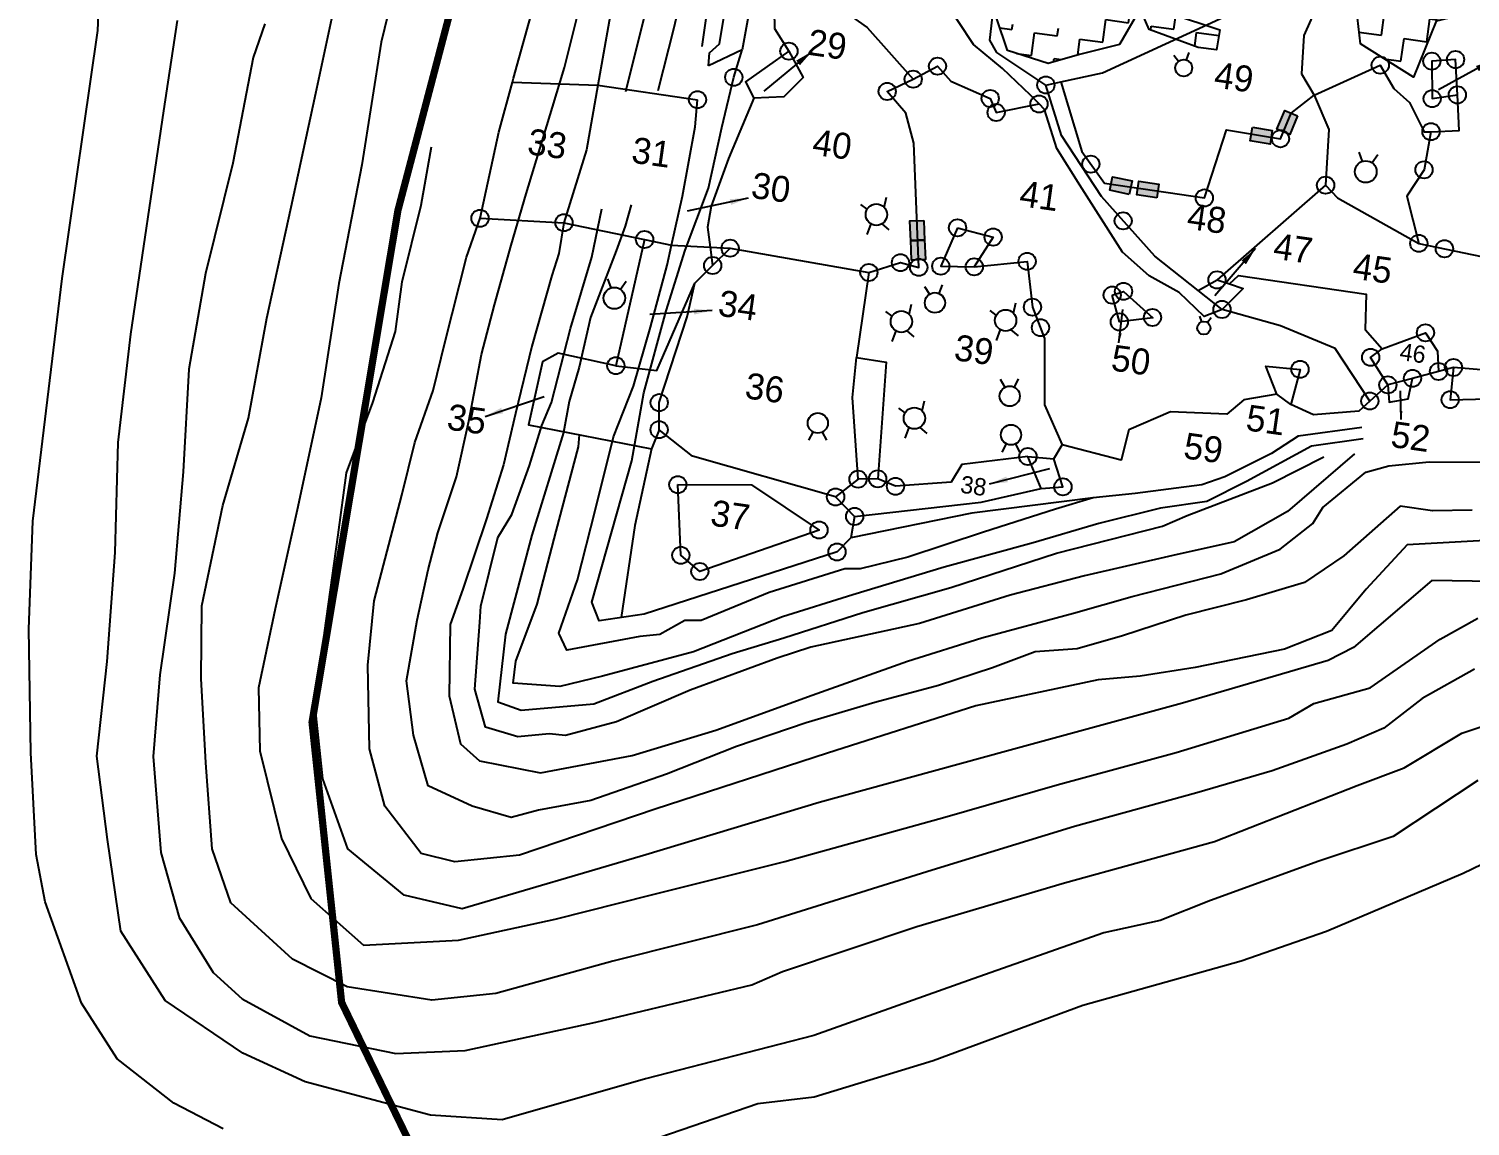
# Model space of a CAD drawing. Header units: metres. Extents: x 115 to 315451, y 192 to 1914945.
# Drawn here: x 312581 to 313643, y 1912593 to 1913400 of the extents above; entities that cross this region are included whole.
import ezdxf

# ---------------------------------------------------------------- set-up
doc = ezdxf.new("R2010")
doc.units = ezdxf.units.M
doc.header["$LTSCALE"] = 0.3
doc.linetypes.add('DASHDOT', pattern=[25.4, 12.7, -6.35, 0, -6.35])
doc.layers.get('0').update_dxf_attribs({"linetype": 'CONTINUOUS'})
for name, color, linetype in [('LINE_WATER', 4, 'CONTINUOUS'), ('OTHERS', 1, 'CONTINUOUS'), ('POLY_HATCH', 12, 'CONTINUOUS'), ('POLY_PARCEL', 6, 'CONTINUOUS'), ('POLY_ROAD', 30, 'CONTINUOUS'), ('POLY_WATER', 4, 'CONTINUOUS'), ('SYM_ARROW', 1, 'CONTINUOUS'), ('SYM_STONE', 1, 'CONTINUOUS'), ('SYM_WELL', 1, 'CONTINUOUS'), ('TEXT_PARCEL', 7, 'CONTINUOUS'), ('V_BOUND_STREAM_LINE', 7, 'DASHDOT')]:
    doc.layers.add(name, color=color, linetype=linetype)
doc.styles.add('TEXT_MAP', font='KRDEV050.TTF')
doc.dimstyles.get("Standard").update_dxf_attribs({"dimtxt": 0.18, "dimasz": 0.18, "dimexe": 0.18, "dimexo": 0.0625, "dimgap": 0.09, "dimtad": 0, "dimtih": 1, "dimtoh": 1, "dimdec": 4, "dimzin": 0, "dimdsep": 46, "dimtxsty": 'Standard', "dimcen": 0.09, "dimadec": 0, "dimazin": 0, "dimtfac": 1, "dimtdec": 4, "dimtofl": 0, "dimtmove": 0, "dimatfit": 3, "dimfxl": 1, "dimtolj": 1, "dimtzin": 0, "dimarcsym": 0})

# ---------------------------------------------------------------- blocks, each defined once
blk = doc.blocks.new('MOTWELL')
for points in [[(-1.54, 2.96), (-0.8, 1.55)], [(1.54, 2.96), (0.8, 1.55)]]:
    blk.add_lwpolyline(points)
blk.add_circle((0, 0), 1.74)
blk = doc.blocks.new('MOTWELL_4')
at = {"layer": 'SYM_WELL'}
for points in [[(0.48, 1.23), (0.5, 2.39)], [(-1.31, 0.19), (-2.46, -0.38)], [(1.31, 0.18), (2.65, 0.63)], [(0.21, -1.31), (0.25, -2.27)]]:
    blk.add_lwpolyline(points, dxfattribs=at)
blk.add_circle((0, 0), 1.32, dxfattribs=at)
blk = doc.blocks.new('STONE')
blk.add_circle((0, 0), 0.851)
blk = doc.blocks.new('STONESQUAREFILLED')
blk.add_hatch(color=256).paths.add_polyline_path([(0.696, -0.481), (0.696, 0.481), (-0.696, 0.481), (-0.696, -0.481)])
blk.add_lwpolyline([(-0.696, 0.481), (0.696, 0.481), (0.696, -0.481), (-0.696, -0.481)], close=True)
blk = doc.blocks.new('TEXTARROW')
blk.add_leader([(0.04, -0.01), (8.68, -0.01)], dimstyle='Standard', override={"dimtxt": 2.5, "dimasz": 2.5, "dimexe": 1.25, "dimexo": 0.625, "dimgap": 0.625, "dimtad": 1, "dimtih": 0, "dimtoh": 0, "dimzin": 8, "dimcen": 2.5, "dimtofl": 1})
blk = doc.blocks.new('ERTFC')
at = {"layer": 'POLY_HATCH'}
h = blk.add_hatch(dxfattribs=at)
h.set_pattern_fill('ZIGZAG', color=256, scale=0.5, style=0)
h.set_pattern_definition([(0, (0, 0), (1.5875, 1.5875), [1.5875, -1.5875]), (90, (1.5875, 0), (-1.5875, 1.5875), [1.5875, -1.5875])])
h.paths.add_polyline_path([(152.508, 231.945), (153.174, 233.232), (155.449, 232.326), (157.255, 232.498), (158.889, 233.53), (160.266, 234.905), (161.212, 236.023), (162.041, 235.26), (160.149, 233.025), (158.085, 231.392), (156.795, 231.22), (155.505, 231.134), (153.784, 231.564)], flags=17)
h.paths.add_polyline_path([(153.164, 234.389), (153.148, 236.296), (153.751, 236.218), (154.668, 235.249), (157.107, 235.589), (160.122, 240.172), (162.193, 238.313), (165.628, 239.177), (167.227, 243.079), (169.456, 243.681), (170.636, 242.922), (172.392, 241.481), (174.254, 241.351), (179.052, 243.367), (179.497, 241.141), (181.097, 239.753), (184.217, 239.57), (185.832, 241.154), (188.611, 241.023), (189.295, 238.654), (190.707, 236.547), (192.031, 235.486), (197.313, 236.343), (198.492, 235.137), (199.874, 233.146), (202.071, 233.102), (205.287, 235.355), (208.445, 238.422), (210.147, 238.233), (212.461, 237.346), (213.32, 235.994), (216.39, 236.794), (218.122, 238.174), (218.602, 240.253), (220.508, 241.75), (221.832, 241.532), (223.797, 240.5), (226.401, 240.689), (228.919, 241.401), (231.058, 244.381), (233.168, 247.476), (237.053, 247.113), (240.385, 246.895), (242.815, 248.392), (244.605, 251.75), (244.94, 253.508), (247.224, 253.116), (248.138, 251.388), (245.984, 251.513), (245.124, 248.246), (244.35, 246.699), (242.716, 245.237), (240.909, 244.721), (238.673, 244.979), (234.545, 245.581), (233.341, 244.205), (232.309, 242.142), (230.933, 240.423), (229.47, 239.219), (228.008, 238.876), (226.202, 238.79), (224.568, 239.048), (221.3, 239.735), (219.751, 237.242), (218.719, 235.867), (217.171, 235.093), (215.107, 234.663), (213.129, 234.663), (211.409, 235.437), (209.344, 236.726), (206.347, 233.889), (204.455, 231.912), (202.907, 231.396), (200.671, 231.224), (198.606, 231.826), (195.854, 235.178), (193.962, 233.975), (192.07, 233.459), (189.489, 234.233), (188.371, 235.608), (187.081, 239.133), (185.361, 237.843), (183.641, 237.499), (181.663, 237.585), (180.029, 238.187), (177.534, 240.938), (175.126, 239.734), (172.804, 239.305), (170.912, 239.992), (169.106, 241.712), (167.643, 239.219), (166.697, 237.671), (164.117, 236.468), (161.881, 236.812), (160.333, 237.413), (158.889, 234.991), (157.169, 233.788), (155.277, 233.702)])
h.paths.add_polyline_path([(251.013, 245.467), (252.024, 243.113), (248.191, 237.737), (244.782, 235.484), (240.771, 235.511), (237.755, 236.846), (236.156, 231.373), (231.83, 228.833), (228.133, 229.016), (224.489, 229.88), (223.309, 231.74), (220.189, 227.785), (216.754, 226.764), (213.11, 226.161), (211.563, 226.345), (208.915, 228.676), (206.477, 226.031), (202.413, 223.962), (198.191, 224.721), (194.39, 226.581), (193.996, 229.959), (192.921, 231.399), (190.745, 230.849), (187.468, 231.19), (185.711, 233.363), (184.689, 234.646), (181.254, 233.311), (180.232, 229.252), (176.273, 231.006), (175.355, 234.542), (175.906, 236.401), (173.415, 235.38), (170.924, 236.768), (169.849, 237.475), (169.246, 234.777), (166.86, 233.023), (164.16, 232.578), (162.088, 232.499), (162.953, 231.268), (166.493, 230.613), (166.467, 229.225), (165.182, 229.199), (161.643, 229.959), (160.83, 231.294), (159.755, 228.649), (157.107, 227.576), (155.035, 226.659), (152.125, 227.157), (151.103, 229.225), (152.838, 228.899), (155.333, 229.157), (157.311, 229.759), (159.031, 230.618), (161.009, 232.338), (162.385, 233.885), (162.815, 234.831), (164.535, 234.573), (166.256, 235.089), (167.288, 236.034), (168.234, 237.066), (169.266, 238.699), (169.61, 239.645), (171.158, 238.613), (172.792, 238.011), (174.34, 238.183), (175.373, 238.613), (176.921, 239.473), (178.297, 237.152), (180.017, 236.034), (181.565, 235.776), (183.457, 235.776), (185.263, 236.464), (186.124, 237.066), (186.898, 234.745), (188.274, 233.799), (189.65, 233.197), (191.628, 233.111), (193.09, 233.197), (194.38, 233.455), (195.068, 229.931), (195.498, 228.555), (196.961, 227.609), (198.681, 226.922), (200.659, 226.578), (202.723, 226.75), (204.787, 227.438), (207.005, 229.157), (208.725, 231.048), (210.703, 229.415), (212.595, 228.641), (215.262, 228.212), (216.982, 228.469), (218.874, 229.415), (219.906, 230.361), (222.486, 233.198), (224.894, 231.908), (228.077, 231.306), (230.485, 231.306), (232.463, 231.994), (233.839, 232.682), (234.871, 233.971), (235.473, 236.12), (236.42, 238.613), (236.936, 239.989), (238.828, 238.527), (241.322, 237.754), (243.386, 237.84), (245.192, 238.527), (246.999, 240.075), (248.289, 241.794)])
h.paths.add_polyline_path([(250.411, 246.872), (247.945, 247.21), (247.515, 244.545), (246.655, 243.084), (245.45, 241.708), (243.73, 240.677), (241.236, 240.333), (238.57, 240.677), (236.076, 241.794), (234.355, 238.012), (232.205, 235.863), (230.055, 234.573), (227.991, 234.315), (225.411, 234.573), (222.314, 235.691), (220.164, 233.198), (218.358, 231.564), (217.068, 231.048), (214.918, 230.791), (212.681, 230.791), (210.703, 231.65), (208.295, 232.768), (207.177, 230.705), (205.887, 229.415), (204.424, 228.126), (202.704, 227.61), (200.898, 227.61), (199.092, 228.04), (197.2, 228.813), (195.222, 232.166), (196.082, 232.94), (197.716, 230.876), (199.522, 229.931), (202.016, 229.673), (205.113, 230.619), (207.177, 232.51), (209.069, 235.003), (211.047, 233.026), (214.487, 232.51), (217.154, 233.112), (218.96, 234.315), (220.336, 235.605), (221.884, 238.098), (224.636, 236.378), (227.045, 236.206), (229.109, 236.722), (231.345, 237.41), (232.549, 238.613), (233.495, 240.763), (234.613, 243.599), (238.484, 242.654), (241.236, 242.482), (243.386, 243.084), (244.762, 243.857), (245.88, 245.491), (246.053, 247.21), (246.311, 248.5), (249.451, 248.78)])
at = {"layer": 'LINE_WATER'}
for points in [[(191.447, 181.628), (186.182, 176.99), (181.316, 174.571), (174.273, 170.82), (171.007, 168.978), (167.252, 167.58), (158.742, 163.164), (148.366, 157.727), (137.235, 153.133), (127.792, 148.939), (122.837, 148.561), (113.928, 149.649), (109.373, 151.002), (103.529, 153.865), (99.819, 158.193), (98.019, 164.34), (96.486, 169.955), (96.286, 176.546), (95.775, 184.113), (94.909, 191.681), (94.731, 199.226), (94.842, 214.872), (94.909, 221.197)], [(100.93, 221.796), (100.463, 219.377), (100.086, 211.943), (99.263, 204.109), (99.063, 197.385), (99.663, 190.305), (100.041, 183.27), (100.019, 176.146), (100.352, 170.487), (101.796, 163.985), (103.685, 159.702), (106.551, 156.262), (108.795, 154.731), (113.794, 152.844), (119.86, 152.467), (124.592, 153.333), (133.28, 156.551), (143.611, 160.612), (145.589, 161.832), (154.365, 166.204), (164.075, 170.621), (173.962, 174.904), (183.227, 180.119), (186.271, 181.783), (189.892, 184.735), (192.714, 186.133)], [(190.137, 189.24), (186.826, 186.732), (184.493, 184.313), (182.116, 182.871), (177.25, 180.319), (172.295, 178.077), (164.23, 174.593), (154.876, 170.221), (143.434, 164.784), (133.858, 160.9), (126.148, 157.549), (121.815, 156.462), (115.883, 156.573), (111.861, 157.927), (107.084, 161.189), (105.285, 164.717), (104.018, 170.554), (102.885, 176.302), (102.241, 181.295), (102.707, 188.374), (103.618, 194.61), (103.907, 201.645), (104.507, 209.479), (105.107, 217.535), (105.707, 226.124)], [(109.784, 228.659), (109.095, 221.669), (108.939, 213.08), (108.517, 204.714), (108.406, 196.702), (107.851, 189.002), (107.295, 181.789), (106.917, 176.219), (107.606, 171.891), (109.939, 166.099), (112.539, 162.26), (116.605, 159.575), (123.07, 160.84), (129.491, 163.214), (135.868, 165.811), (144.689, 169.384), (155.242, 173.977), (162.641, 177.284), (170.484, 180.635), (177.883, 184.075), (179.461, 185.34), (183.171, 186.96), (187.504, 190.977), (189.881, 192.774)], [(131.777, 223.217), (131.718, 224.1), (132.307, 224.835), (132.381, 227.967)], [(188.446, 200.113), (185.732, 199.687), (183.46, 199.7), (180.085, 195.752), (177.647, 193.537), (173.832, 191.79), (169.823, 190.153), (165.678, 188.13), (162.689, 186.796), (159.837, 186.177), (157.069, 184.677), (153.529, 182.93), (149.328, 181.155), (144.824, 179.105), (140.265, 176.808), (135.733, 174.235), (130.788, 171.69), (127.303, 170.52), (125.499, 169.764), (122.703, 170.163), (119.494, 171.139), (117.992, 174.455), (116.987, 178.128), (117.138, 182.379), (117.4, 185.943), (117.717, 188.57), (118.447, 192.601), (118.764, 196.522), (118.998, 201.214), (119.397, 204.75), (119.962, 209.001), (120.499, 212.674), (121.463, 218.865), (121.918, 221.713), (122.29, 225.386)], [(97.59, 287.192), (99.21, 282.535), (100.417, 279.017), (102.583, 274.277), (104.948, 268.778), (107.114, 264.599), (110.305, 259.199), (112.768, 255.516), (116.257, 251.866), (120.076, 247.094), (122.838, 243.411), (123.78, 241.347), (124.723, 238.357), (125.301, 236.854), (128.228, 233.469), (129.402, 230.017), (129.021, 225.476), (128.542, 221)], [(127.98, 240.719), (130.172, 236.674), (132.984, 232.335), (134.118, 229.821), (133.927, 224.629), (131.777, 223.217)], [(131.154, 224.468), (131.154, 229.852), (130.41, 233.436), (129.104, 235.071), (127.5, 238.357), (126.874, 240.115)], [(126.343, 220.653), (127.004, 226.929), (127.351, 231.339)], [(162.333, 197.305), (154.154, 195.085), (146.098, 192.222), (145.282, 191.116), (132.653, 184.99), (129.623, 184.102), (128.952, 185.317), (130.331, 195.393), (130.494, 200.16), (131.238, 206.013), (131.946, 210.345), (132.943, 214.821), (133.288, 219.117), (133.615, 222.669), (133.927, 224.629)], [(124.371, 220.82), (124.209, 216.276), (123.37, 211.055), (123.325, 208.893), (123.046, 207.319), (122.354, 202.275), (121.897, 197.495), (121.559, 193.863), (120.925, 189.995), (119.968, 184.95), (119.453, 182.406), (120.057, 177.509), (121.308, 174.317), (122.766, 173.332), (127.08, 173.111), (133.191, 175.185), (138.683, 177.729), (144.97, 181.068), (151.168, 184.318), (156.042, 186.627), (162.094, 189.201), (165.966, 190.921), (171.812, 193.318), (175.654, 195.598), (177.642, 197.672), (178.187, 198.863), (180.793, 201.701), (182.31, 202.363), (185.034, 203.025), (191.439, 203.893)], [(191.261, 198.494), (184.324, 197.108), (181.942, 193.683), (179.978, 190.519), (176.916, 188.767), (170.974, 186.649), (167.283, 185.525), (164.429, 184.871), (156.289, 181.917), (146.577, 177.237), (135.295, 171.72), (126.421, 167.249), (122.049, 166.177), (119.667, 166.412), (116.709, 169.315), (115.113, 173.106), (114.196, 178.832), (114.013, 183.303), (114.877, 190.807), (115.27, 194.546), (116.029, 198.284), (116.369, 201.762), (117.023, 207.749), (117.573, 210.547)], [(196.08, 196.125), (186.37, 194.905), (181.638, 189.556), (180.016, 188.425), (170.44, 184.097), (158.82, 179.104), (146.488, 173.755), (135.09, 168.496), (123.026, 163.014), (118.915, 163.392), (114.583, 166.033), (112.205, 170.582), (111.028, 175.265), (110.917, 180.613), (110.895, 187.47), (110.872, 191.798), (112.005, 196.88), (112.872, 201.962), (112.85, 205.446), (113.405, 210.883), (113.561, 214.989)], [(127.809, 212.922), (127.612, 211.413), (127.218, 209.641), (126.101, 204.818), (125.822, 201.291), (125.444, 198.847), (125.362, 196.665)], [(179.841, 202.85), (175.801, 198.256), (172.434, 195.648), (168.344, 194.122), (162.481, 191.875), (157.57, 189.824), (151.641, 187.019), (144.398, 184.345), (142.213, 183.246), (136.547, 180.211), (131.8, 177.34), (128.434, 175.913), (127.3, 175.864), (125.182, 175.355), (122.866, 175.7), (121.765, 178.21), (121.453, 182.852), (121.371, 183.951), (121.88, 188.824), (122.619, 190.546), (123.359, 194.073), (123.802, 196.944), (124.245, 198.601), (124.853, 203.867), (125.625, 208.969), (125.839, 212.364)], [(180.375, 206.614), (177.482, 209.878), (173.509, 210.904), (169.348, 211.468)], [(180.071, 204.72), (175.801, 203.506), (174.125, 202.062), (171.153, 200.012), (169.658, 199.241), (165.174, 198.01), (162.333, 197.305), (159.853, 196.173), (155.139, 193.893), (150.195, 191.448), (147.026, 190.185), (145.991, 190.037), (141.014, 187.692), (136.629, 185.116), (135.496, 184.936), (133.936, 183.738), (132.572, 183.426), (127.694, 181.769), (126.988, 182.869), (127.76, 186.691), (128.302, 191.629), (128.844, 196.862), (129.715, 200.52), (130.322, 204.736), (130.864, 209.149), (130.973, 210.554)], [(180.284, 203.949), (176.803, 202.965), (172.696, 199.913), (170.151, 198.158), (167.047, 197.256), (162.957, 195.599), (158.637, 193.647), (152.774, 191.104), (146.779, 188.331), (142.164, 186.15), (136.399, 182.885), (130.404, 180.342), (127.563, 179.21), (124.328, 178.997), (124.311, 180.523), (125.214, 184.64), (125.822, 189.841), (126.528, 195.828), (126.479, 196.665)], [(125.362, 196.665), (124.18, 189.316), (123.342, 182.278), (123.457, 177.57), (125.149, 177.225), (130.06, 178.357), (133.886, 180.473), (139.06, 183.147), (142.46, 184.706), (147.633, 187.216), (153.431, 189.791), (160.346, 193.154), (167.359, 196.025), (168.952, 196.993), (174.487, 200.061), (177.755, 202.341)]]:
    blk.add_lwpolyline(points, dxfattribs=at)
at = {"layer": 'OTHERS'}
blk.add_lwpolyline([(175.253, 220.985), (168.72, 213.443)], dxfattribs=at)
at = {"layer": 'POLY_HATCH'}
blk.add_lwpolyline([(184.689, 234.646), (181.254, 233.311), (180.232, 229.252), (176.273, 231.006), (175.355, 234.542), (175.906, 236.401), (173.415, 235.38), (170.924, 236.768), (169.849, 237.475), (169.246, 234.777), (166.86, 233.023), (164.16, 232.578), (162.088, 232.499), (162.953, 231.268), (166.493, 230.613), (166.467, 229.225), (165.182, 229.199), (161.643, 229.959), (160.83, 231.294), (159.755, 228.649), (157.107, 227.576), (155.035, 226.659), (152.125, 227.157), (151.103, 229.225)], dxfattribs=at)
at = {"layer": 'POLY_PARCEL'}
for points in [[(131.161, 241.327), (131.536, 240.734), (134.335, 236.123), (136.579, 231.511), (138.711, 229.234), (142.289, 227.363), (145.942, 224.271)], [(156.085, 225.516), (158.871, 226.545), (172.049, 235.032), (173.163, 234.057), (172.322, 231.038), (172.527, 228.383), (173.594, 227.044)], [(173.594, 227.044), (177.843, 229.745), (179.002, 228.27), (180.206, 227.475), (181.501, 225.592), (181.965, 225.676)], [(181.965, 225.676), (183.887, 226.023), (183.419, 228.452)], [(156.085, 225.516), (158.209, 220.935), (160.064, 218.989), (167.062, 218.943), (167.919, 223.815), (171.706, 223.737), (172.19, 225.59), (173.594, 227.044)], [(173.594, 227.044), (174.935, 224.843), (175.253, 220.985), (176.185, 220.236), (182.206, 217.898)], [(181.965, 225.676), (181.856, 222.996), (180.938, 221.03), (182.206, 217.898)], [(137.146, 224.992), (138.37, 223.322), (137.237, 221.814), (135.181, 221.432)], [(145.942, 224.271), (147.48, 225.4), (148.537, 224.493), (151.411, 223.697), (151.949, 222.789), (154.812, 223.791)], [(155.099, 225.153), (156.085, 225.516)], [(144.768, 210.59), (146.839, 211.569), (148.138, 211.424), (146.608, 219.901), (145.757, 221.876), (144.276, 223.182), (145.942, 224.271)], [(182.206, 217.898), (187.318, 217.558), (188.931, 216.991), (196.497, 216.378), (199.655, 216.764)], [(150.419, 214.51), (149.639, 211.713), (151.942, 211.996)], [(150.419, 214.51), (152.947, 214.217), (151.942, 211.996)], [(169.608, 213.288), (170.158, 213.965), (179.078, 213.901), (179.37, 211.474), (180.706, 210.317)], [(151.942, 211.996), (155.514, 212.881), (156.322, 209.795), (157.462, 207.763), (158.097, 203.207), (159.681, 200.647)], [(167.538, 212.526), (168.72, 213.443), (169.608, 213.288)], [(169.608, 213.288), (170.604, 213.113), (169.348, 211.468)], [(180.706, 210.317), (183.528, 211.833), (184.543, 210.693), (184.8, 209.308)], [(133.985, 209.555), (135.014, 210.912)], [(135.014, 210.912), (144.768, 210.59)], [(144.768, 210.59), (144.745, 204.639)], [(181.455, 207.897), (180.004, 209.616), (180.706, 210.317)], [(185.787, 209.725), (185.869, 207.482), (190.233, 208.209)], [(173.928, 206.182), (172.902, 207.997), (175.28, 208.111), (174.993, 205.614)], [(181.455, 207.897), (181.709, 206.735), (182.988, 207.135), (183.078, 208.581)], [(146.022, 196.309), (144.849, 201.847), (144.745, 204.639)], [(144.745, 204.639), (146.827, 204.604), (147.368, 196.528)], [(157.455, 199.503), (153.004, 198.32), (152.44, 196.999), (148.656, 196.183), (147.368, 196.528)], [(157.455, 199.503), (159.252, 199.586)], [(158.663, 197.447), (157.455, 199.503)], [(146.022, 196.309), (144.653, 194.873)], [(147.368, 196.528), (146.022, 196.309)], [(146.148, 193.724), (146.098, 192.222)]]:
    blk.add_lwpolyline(points, dxfattribs=at)
for points in [[(183.419, 228.452), (182.955, 230.857), (181.342, 230.516), (181.728, 227.952)], [(161.676, 211.39), (162.421, 211.756), (164.687, 210.225), (162.426, 209.62)], [(133.714, 194.195), (138.775, 194.885), (143.836, 192.449), (136.061, 188.451), (134.6, 189.381)]]:
    blk.add_lwpolyline(points, close=True, dxfattribs=at)
at = {"layer": 'POLY_ROAD'}
for points in [[(155.099, 225.153), (151.417, 226.915), (150.818, 227.684), (150.766, 229.891), (151.606, 231.037), (152.376, 233.004), (152.393, 235.861), (152.993, 237.828), (153.181, 240.137), (154.877, 242.959), (155.185, 249.152)], [(154.812, 223.791), (154.148, 224.3), (151.964, 225.866), (149.744, 227.233), (147.253, 230.066), (142.559, 235.605), (137.738, 241.451), (136.201, 243.398)], [(167.538, 212.526), (164.227, 214.462), (159.98, 218.054), (156.658, 221.851), (155.099, 225.153)], [(169.348, 211.468), (168.202, 210.806), (166.245, 212.218), (164.025, 213.077), (161.968, 214.426), (158.398, 218.607), (156.468, 220.915), (155.245, 223.459), (154.812, 223.791)], [(169.348, 211.468), (167.538, 212.526)]]:
    blk.add_lwpolyline(points, dxfattribs=at)
at = {"layer": 'POLY_WATER'}
for points in [[(277.272, 199.582), (271.188, 194.983), (263.021, 191.479), (250.826, 187.51), (242.631, 184.91), (235.533, 184.664), (226.408, 186.552), (217.336, 187.291), (214.568, 186.169), (207.306, 182.474), (202.346, 180.366), (197.44, 179.189), (191.329, 175.11), (182.532, 169.827), (176.968, 166.953), (166.527, 162.382), (156.798, 157.154), (148.988, 153.513), (145.178, 152.5), (138.793, 149.243)], [(108.757, 145.629), (105.112, 146.916), (100.809, 149.407), (97.822, 152.883), (94.341, 159.48), (93.273, 162.628), (91.93, 169.554), (90.587, 178.012), (89.82, 185.457), (89.491, 202.374), (89.546, 219.729), (89.189, 223.424)], [(126.456, 245.326), (127.748, 244.029), (129.322, 239.807), (130.691, 237.454), (133.387, 234.557), (134.331, 233.088), (134.663, 231.737), (135.352, 230.063), (135.947, 226.41), (137.146, 224.992)], [(124.819, 232.793), (124.754, 228.35), (124.533, 225.306), (124.371, 220.82)], [(118.479, 220.203), (118.516, 220.482), (119.222, 225.842), (119.196, 231.202)], [(137.146, 224.992), (134.465, 222.48), (135.181, 221.432)], [(118.479, 220.203), (124.371, 220.82)], [(124.371, 220.82), (131.341, 220.78)], [(130.973, 210.554), (131.242, 214.021), (131.456, 218.894), (131.341, 220.78)], [(135.181, 221.432), (134.032, 217.058), (133.316, 213.615), (133.266, 212.135), (133.641, 210.79)], [(117.573, 210.547), (118.018, 216.639), (118.479, 220.203)], [(117.573, 210.547), (123.37, 211.055), (129.065, 210.679)], [(129.065, 210.679), (128.31, 201.753)], [(129.065, 210.679), (130.973, 210.554)], [(130.973, 210.554), (133.641, 210.79)], [(133.641, 210.79), (135.014, 210.912)], [(133.641, 210.79), (133.985, 209.555)], [(185.787, 209.725), (184.8, 209.308)], [(188.518, 209.885), (185.787, 209.725)], [(132.932, 208.166), (133.985, 209.555)], [(184.8, 209.308), (183.078, 208.581)], [(128.31, 201.753), (131.18, 201.818), (132.932, 208.166)], [(131.897, 197.78), (131.644, 199.641), (132.725, 205.799), (132.932, 208.166)], [(181.455, 207.897), (180.375, 206.614)], [(183.078, 208.581), (181.455, 207.897)], [(173.928, 206.182), (171.726, 205.49), (170.681, 204.323), (166.804, 203.941), (164.126, 202.32), (163.889, 200.162), (159.681, 200.647)], [(174.993, 205.614), (173.928, 206.182)], [(180.375, 206.614), (179.708, 205.821), (176.637, 205.129), (174.993, 205.614)], [(128.31, 201.753), (124.234, 202.047), (123.246, 201.313), (122.889, 196.842), (131.567, 196.402)], [(159.252, 199.586), (159.681, 200.647)], [(158.663, 197.447), (160.149, 197.762), (159.252, 199.586)], [(131.897, 197.78), (131.567, 196.402)], [(144.653, 194.873), (134.439, 196.298), (131.897, 197.78)], [(146.148, 193.724), (154.695, 195.919), (158.663, 197.447)], [(131.567, 196.402), (131.147, 190.987), (131.112, 184.539)], [(144.653, 194.873), (146.148, 193.724)]]:
    blk.add_lwpolyline(points, dxfattribs=at)
at = {"layer": 'V_BOUND_STREAM_LINE', "const_width": 0.5, "flags": 128}
blk.add_lwpolyline([(259.516, 227.111), (294.075, 171.484), (206.644, 150.65), (143.24, 131.734), (129.045, 135.517), (115.65, 155.444), (110.918, 174.36), (111.865, 210.299), (113.757, 226.377), (112.811, 236.78), (109.972, 243.401), (102.401, 253.804), (94.831, 264.208), (89.153, 274.611), (87.297, 280.501), (91.083, 297.525), (96.761, 308.875), (106.224, 322.115), (117.58, 328.736), (130.828, 330.627), (141.238, 329.681), (156.379, 331.573), (170.574, 333.465), (184.769, 340.085), (194.232, 348.597), (199.964, 352.619), (203.484, 353.906)], dxfattribs=at)
at = {"layer": 'SYM_ARROW'}
for p, xscale, yscale, zscale, rotation in [((185.561, 231.208), 0.5, 0.5, 0.5, 216.7522263524733), ((138.748, 225.208), 0.5, 0.5, 0.5, 227.4560395531009), ((171.074, 215.973), 0.5, 0.5, 0.5, 237.288900738111), ((135.783, 214.516), 0.5, 0.5, 0.5, 200.0558275825158), ((162.599, 208.162), 0.2698138626874961, 0.2698138626874961, 0.2698138626874961, 91.2745176944192), ((182.709, 205.643), 0.2304252550532693, 0.2304252550532693, 0.2304252550532693, 99.79363104068634), ((134.397, 206.464), 0.5, 0.5, 0.5, 191.5469359981807), ((119.807, 197.011), 0.5, 0.5, 0.5, 26.53816203310376), ((155.065, 197.257), 0.5, 0.5, 0.5, 22.25540104264066)]:
    blk.add_blockref('TEXTARROW', p, dxfattribs=dict(at, xscale=xscale, yscale=yscale, zscale=zscale, rotation=rotation))
at = {"layer": 'SYM_STONE', "xscale": 0.7, "yscale": 0.7, "zscale": 0.7}
for p in [(181.342, 230.516), (182.955, 230.857), (177.843, 229.745), (183.419, 228.452), (181.728, 227.952), (147.48, 225.4), (155.099, 225.153), (181.965, 225.676), (137.146, 224.992), (145.942, 224.271), (144.276, 223.182), (151.411, 223.697), (154.812, 223.791), (171.706, 223.737), (133.615, 222.669), (151.949, 222.789), (181.856, 222.996), (131.341, 220.78), (158.945, 220.164), (175.253, 220.985), (167.062, 218.943), (182.206, 217.898), (184.018, 217.778), (161.714, 216.588), (150.419, 214.51), (152.947, 214.217), (168.72, 213.443), (155.514, 212.881), (146.839, 211.569), (148.138, 211.424), (149.639, 211.713), (151.942, 211.996), (161.676, 211.39), (162.421, 211.756), (169.348, 211.468), (183.528, 211.833), (117.573, 210.547), (123.37, 211.055), (129.065, 210.679), (135.014, 210.912), (144.768, 210.59), (164.655, 210.247), (133.985, 209.555), (156.322, 209.795), (162.426, 209.62), (180.004, 209.616), (184.8, 209.308), (185.787, 209.725), (157.069, 208.464), (175.28, 208.111), (183.078, 208.581), (181.455, 207.897), (185.869, 207.482), (180.375, 206.614), (128.31, 201.753), (131.644, 199.641), (157.455, 199.503), (131.897, 197.78), (160.149, 197.762), (146.022, 196.309), (147.368, 196.528), (148.656, 196.183), (133.714, 194.195), (144.653, 194.873), (146.148, 193.724), (143.836, 192.449), (145.282, 191.116), (134.6, 189.381), (136.061, 188.451)]:
    blk.add_blockref('STONE', p, dxfattribs=at)
at = {"layer": 'SYM_STONE'}
for p, rotation in [((172.015, 224.919), 255.3823378651325), ((170.361, 223.765), 358.8226197442422), ((161.22, 218.982), 175.8439075705731), ((163.096, 218.969), 179.6176325255922), ((147.688, 213.918), 280.2308247411808), ((147.923, 212.616), 280.2308247411804)]:
    blk.add_blockref('STONESQUAREFILLED', p, dxfattribs=dict(at, rotation=rotation))
at = {"layer": 'SYM_WELL'}
for name, p, xscale, yscale, zscale, rotation in [('MOTWELL', (164.388, 227.655), 0.3347140389567012, 0.3347140389567012, 0.3347140389567012, 17.57142172182701), ('MOTWELL_4', (144.727, 214.629), 0.5619483308686531, 0.5619483308686531, 0.5619483308686531, 239.0066023379362), ('MOTWELL', (149.593, 209.152), 0.4020760042053363, 0.4020760042053363, 0.4020760042053363, 13.69861195034749), ('MOTWELL_4', (154.611, 208.623), 0.5619483308686531, 0.5619483308686531, 0.5619483308686531, 239.0066023379362), ('MOTWELL_4', (147.474, 207.533), 0.5619483308686531, 0.5619483308686531, 0.5619483308686531, 239.0066023379362), ('MOTWELL', (155.624, 203.469), 0.4020760042053363, 0.4020760042053363, 0.4020760042053363, 9.899809345581849), ('MOTWELL_4', (149.299, 201.036), 0.5619483308686531, 0.5619483308686531, 0.5619483308686531, 239.0066023379362), ('MOTWELL', (156.087, 200.828), 0.4020760042053363, 0.4020760042053363, 0.4020760042053363, 188.0179602537043), ('MOTWELL', (142.721, 199.771), 0.4020760042053363, 0.4020760042053363, 0.4020760042053363, 188.0179602537043)]:
    blk.add_blockref(name, p, dxfattribs=dict(at, xscale=xscale, yscale=yscale, zscale=zscale, rotation=rotation))
for p, xscale, yscale, zscale in [((177.876, 222.302), 0.4331132050705947, 0.4331132050705947, 0.4331132050705947), ((168.279, 210.018), 0.2617651615052404, 0.2617651615052404, 0.2617651615052404), ((127.555, 206.369), 0.4280714551798506, 0.4280714551798506, 0.4280714551798506)]:
    blk.add_blockref('MOTWELL', p, dxfattribs=dict(at, xscale=xscale, yscale=yscale, zscale=zscale))
at = {"layer": 'TEXT_PARCEL', "style": 'TEXT_MAP'}
for s, height, p in [('49', 1.8, (166.59, 226.615)), ('29', 1.8, (138.374, 224.927)), ('40', 1.8, (139.684, 218.122)), ('41', 1.8, (154.382, 216.599)), ('48', 1.8, (166.094, 216.659)), ('33', 1.8, (120.128, 215.406)), ('31', 1.8, (127.355, 215.83)), ('47', 1.8, (172.305, 215.444)), ('30', 1.8, (135.896, 214.572)), ('45', 1.8, (177.947, 214.842)), ('46', 1.2, (181.969, 209.715)), ('34', 1.8, (134.77, 206.17)), ('50', 1.8, (162.259, 206.216)), ('39', 1.8, (151.389, 205.404)), ('51', 1.8, (172.082, 203.411)), ('52', 1.8, (182.177, 203.672)), ('59', 1.8, (168.075, 200.892)), ('36', 1.8, (137.407, 200.77)), ('35', 1.8, (117.267, 195.748)), ('38', 1.2, (153.117, 196.372)), ('37', 1.8, (136.273, 191.712))]:
    blk.add_text(s, height=height, dxfattribs=at).set_placement(p)

msp = doc.modelspace()

# ---------------------------------------------------------------- block references
at = {"xscale": 10.62935956815493, "yscale": 10.62935956815493, "zscale": 10.62935956815493, "rotation": 351.9818856281765}
msp.add_blockref('ERTFC', (311364, 1911219.2), dxfattribs=at)

doc.saveas('drawing.dxf')
